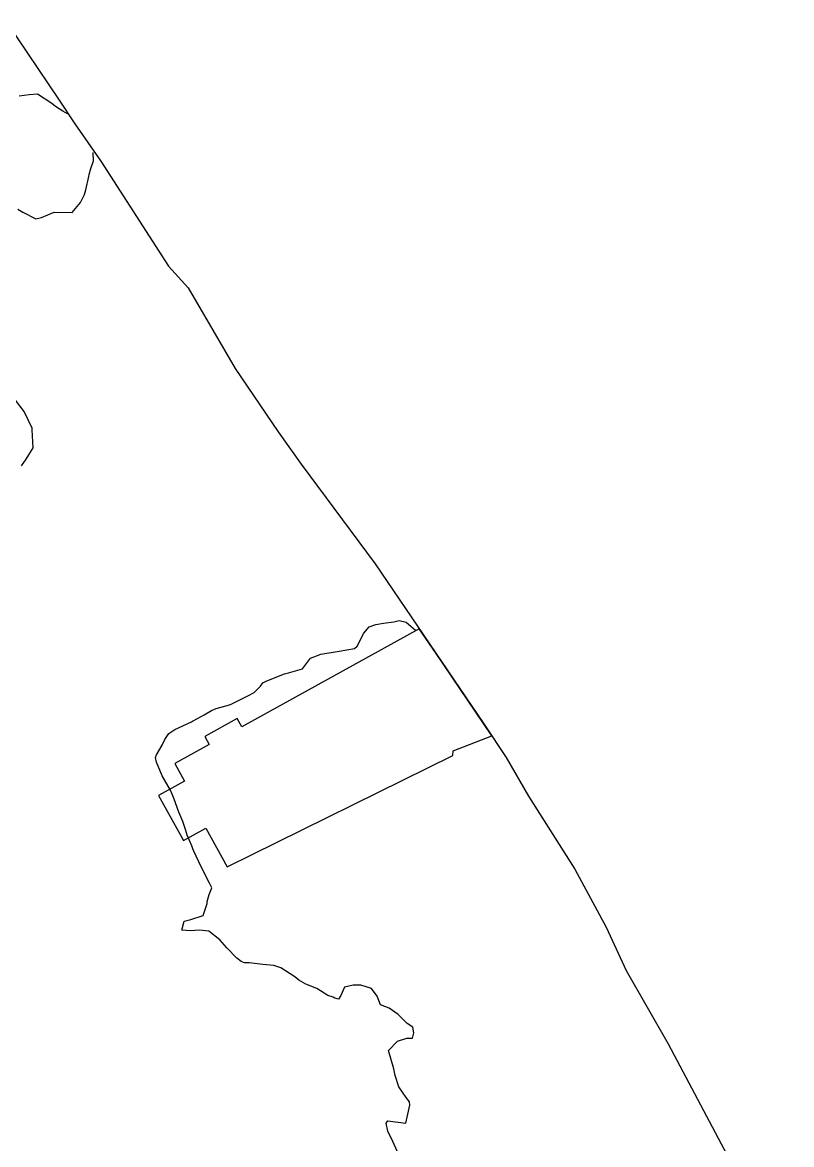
# Model space of a CAD drawing. Header units: metres. Extents: x 307586 to 320046, y 7427249 to 7434250.
# Drawn here: x 308474.9 to 308559.7, y 7433533.9 to 7433657.7 of the extents above; entities that cross this region are included whole.
import ezdxf

# ---------------------------------------------------------------- set-up
doc = ezdxf.new("R2010")
doc.units = ezdxf.units.M
doc.header["$MEASUREMENT"] = 0
for name, color, linetype in [('Area', 45, 'Continuous'), ('Curvas de Nivel 1m', 11, 'Continuous'), ('Edificações', 30, 'Continuous')]:
    doc.layers.add(name, color=color, linetype=linetype)

msp = doc.modelspace()

# ---------------------------------------------------------------- linework, layer by layer
at = {"layer": 'Area'}
msp.add_polyline3d([(308473.2, 7433657.68, 708.44), (308478.91, 7433649.21, 707.96), (308480.7, 7433646.5, 708.03), (308483.58, 7433642.37, 708.37), (308491.03, 7433630.79, 709.29), (308493.2, 7433628.39, 710.29), (308498.39, 7433619.52, 713.89), (308503.11, 7433612.51, 708.63), (308505.67, 7433608.95, 709.11), (308513.81, 7433597.97, 708.85), (308525.8, 7433580.33, 713.06), (308528.26, 7433576.61, 709.39), (308530.74, 7433572.35, 709.35), (308535.85, 7433564.29, 709.38), (308539.29, 7433557.88, 709.41), (308541.5, 7433553.13, 709.45), (308546.14, 7433545.04, 709.41), (308559.74, 7433519.36, 709.46)], dxfattribs=at)
at = {"layer": 'Curvas de Nivel 1m', "flags": 128}
for points, elevation in [([(308479.89, 7433647.59), (308479.37, 7433647.9), (308478.56, 7433648.4), (308478.16, 7433648.74), (308476.57, 7433649.76), (308475.65, 7433649.69), (308474.57, 7433649.55)], 708), ([(308474.42, 7433637.08), (308474.95, 7433636.77), (308476.41, 7433636.01), (308477.01, 7433636.16), (308478.41, 7433636.74), (308480.41, 7433636.71), (308481.33, 7433637.8), (308481.78, 7433638.7), (308481.91, 7433639.23), (308482.23, 7433640.69), (308482.27, 7433640.89), (308482.48, 7433641.55), (308482.75, 7433642.43), (308482.71, 7433643.35)], 708), ([(308474.82, 7433608.77), (308475.34, 7433609.52), (308476.1, 7433610.76), (308476.01, 7433612.76), (308475.98, 7433612.92), (308475.12, 7433614.77), (308474.17, 7433616.01)], 708), ([(308516.26, 7433533.2), (308515.78, 7433534.27), (308515.21, 7433535.41), (308515.02, 7433536.28), (308515.23, 7433536.53), (308517.22, 7433536.26), (308517.65, 7433538.25), (308517.62, 7433538.63), (308517.25, 7433539.09), (308516.43, 7433540.27), (308516.02, 7433541.54), (308515.88, 7433542.27), (308515.31, 7433544.28), (308516.27, 7433545.33), (308517.33, 7433545.66), (308517.93, 7433545.66), (308518.09, 7433546.25), (308517.97, 7433546.88), (308517.35, 7433547.28), (308516.37, 7433548.27), (308515.37, 7433548.96), (308514.41, 7433549.33), (308514.06, 7433550.3), (308513.4, 7433551.12), (308512.23, 7433551.49), (308511.4, 7433551.5), (308510.45, 7433551.29), (308510.05, 7433550.34), (308509.79, 7433549.94), (308509.38, 7433550.08), (308509.19, 7433550.16), (308508.61, 7433550.36), (308507.39, 7433551.13), (308506.19, 7433551.61), (308505.41, 7433552.06), (308504.95, 7433552.4), (308503.42, 7433553.42), (308502.64, 7433553.65), (308501.43, 7433553.79), (308499.94, 7433553.95), (308499.43, 7433553.97), (308499.06, 7433554.11), (308498.56, 7433554.48), (308497.45, 7433555.6), (308496.7, 7433556.51), (308495.47, 7433557.44), (308494.43, 7433557.57), (308493.47, 7433557.5), (308492.49, 7433557.57), (308492.74, 7433558.55), (308493.48, 7433558.74), (308494.85, 7433559.17), (308495.29, 7433560.52), (308495.31, 7433560.71), (308495.52, 7433561.49), (308495.8, 7433562.25), (308495.67, 7433562.52), (308495.54, 7433562.74), (308494.62, 7433564.53), (308493.82, 7433566.29), (308493.72, 7433566.54), (308493.59, 7433566.87), (308493.09, 7433568.04), (308492.95, 7433568.55), (308492.62, 7433569.56), (308492.17, 7433570.56), (308491.64, 7433572.01), (308491.45, 7433572.57), (308491.24, 7433573), (308490.34, 7433574.58), (308489.7, 7433576.08), (308489.61, 7433576.59), (308489.71, 7433576.9), (308490.35, 7433577.95), (308490.63, 7433578.58), (308491.06, 7433579.25), (308491.73, 7433579.69), (308493.56, 7433580.54), (308493.68, 7433580.6), (308493.74, 7433580.64), (308494.95, 7433581.33), (308495.76, 7433581.78), (308496.28, 7433582), (308497.77, 7433582.42), (308497.83, 7433582.44), (308497.94, 7433582.5), (308499.78, 7433583.42), (308500.49, 7433583.76), (308501.17, 7433584.46), (308501.42, 7433584.83), (308501.8, 7433585.04), (308502.81, 7433585.43), (308503.81, 7433585.82), (308504.27, 7433585.96), (308505.82, 7433586.4), (308506.68, 7433587.55), (308507.84, 7433588), (308509.84, 7433588.35), (308511.54, 7433588.64), (308511.85, 7433588.89), (308512.58, 7433590.32), (308513.16, 7433591.03), (308513.88, 7433591.29), (308514.74, 7433591.43), (308515.88, 7433591.58), (308516.46, 7433591.7), (308517.24, 7433591.54), (308518.27, 7433590.65)], 709)]:
    msp.add_lwpolyline(points, dxfattribs=dict(at, elevation=elevation))
at = {"layer": 'Edificações', "elevation": 710.56}
msp.add_lwpolyline([(308518.68, 7433590.8), (308499.1, 7433579.99), (308498.59, 7433580.91), (308495.03, 7433578.94), (308495.53, 7433578.03), (308491.72, 7433575.93), (308492.79, 7433574), (308489.94, 7433572.43), (308492.69, 7433567.45), (308495.14, 7433568.8), (308497.5, 7433564.54), (308522.37, 7433576.82), (308522.41, 7433577.36), (308526.68, 7433579), (308520.54, 7433588.07)], close=True, dxfattribs=at)

doc.saveas('drawing.dxf')
